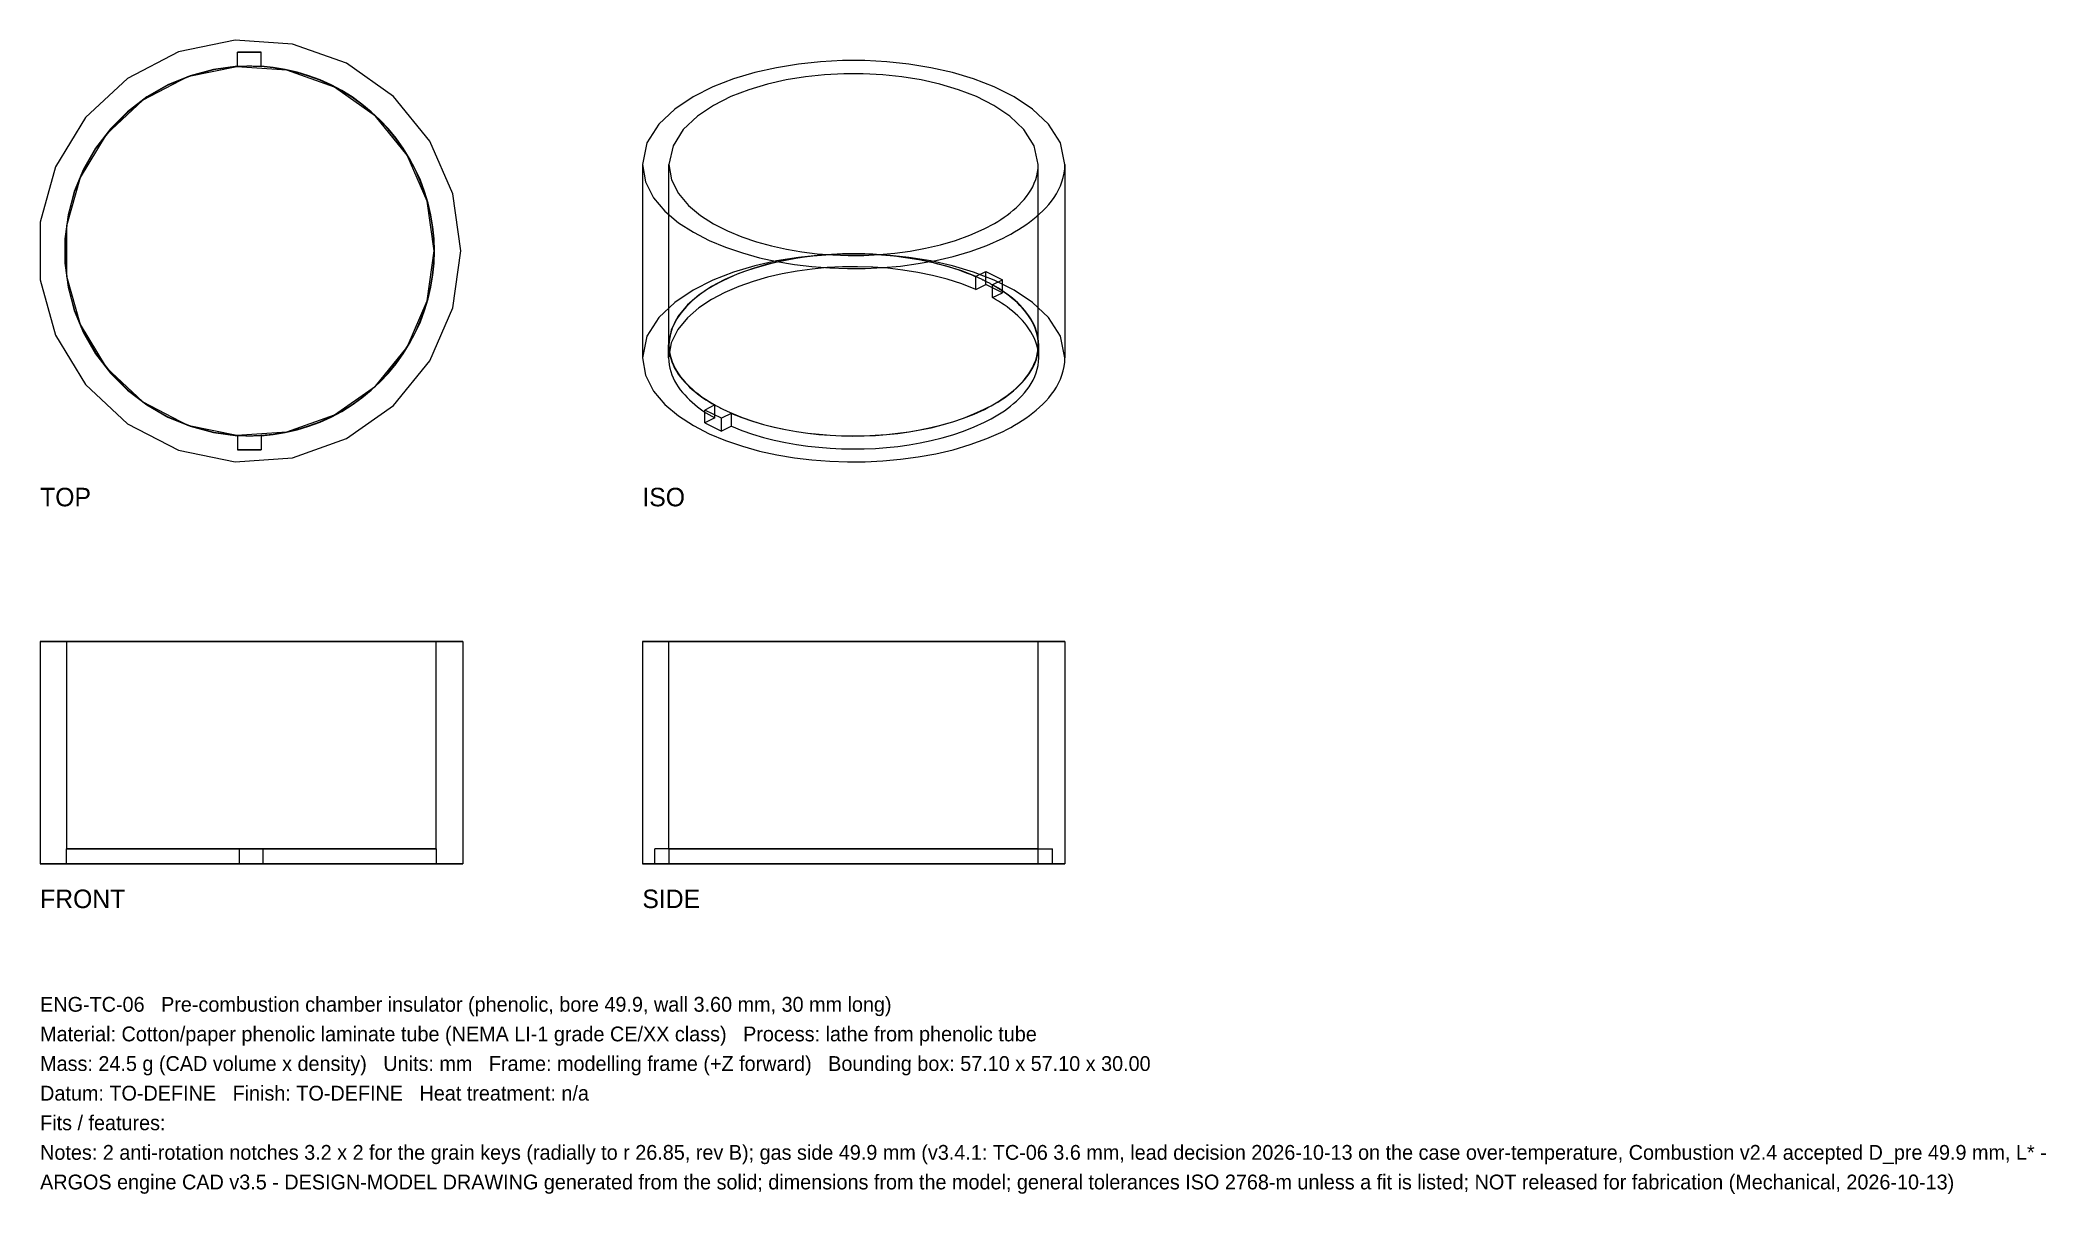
# Model space of a CAD drawing. Header units: millimetres. Extents: x 0 to 271, y -45 to 111.
import ezdxf

# ---------------------------------------------------------------- set-up
doc = ezdxf.new("R2010")
doc.units = ezdxf.units.MM
for name, color, linetype in [('FRONT_HIDDEN', 8, 'CONTINUOUS'), ('FRONT_VISIBLE', 7, 'Continuous'), ('ISO_HIDDEN', 8, 'CONTINUOUS'), ('ISO_VISIBLE', 7, 'Continuous'), ('SIDE_HIDDEN', 8, 'CONTINUOUS'), ('SIDE_VISIBLE', 7, 'Continuous'), ('TOP_HIDDEN', 8, 'CONTINUOUS'), ('TOP_VISIBLE', 7, 'Continuous')]:
    doc.layers.add(name, color=color, linetype=linetype)

msp = doc.modelspace()

# ---------------------------------------------------------------- linework, layer by layer
at = {"layer": 'FRONT_HIDDEN'}
for points in [[(57.1, 30), (54.62, 30), (52.13, 30), (49.65, 30), (47.17, 30), (44.69, 30), (42.2, 30), (39.72, 30), (37.24, 30), (34.76, 30), (32.27, 30), (29.79, 30), (27.31, 30), (24.83, 30), (22.34, 30), (19.86, 30), (17.38, 30), (14.9, 30), (12.41, 30), (9.93, 30), (7.45, 30), (4.97, 30), (2.48, 30), (0, 30)], [(53.5, 30), (51.33, 30), (49.16, 30), (46.99, 30), (44.82, 30), (42.65, 30), (40.48, 30), (38.31, 30), (36.14, 30), (33.97, 30), (31.8, 30), (29.63, 30), (27.47, 30), (25.3, 30), (23.13, 30), (20.96, 30), (18.79, 30), (16.62, 30), (14.45, 30), (12.28, 30), (10.11, 30), (7.94, 30), (5.77, 30), (3.6, 30)], [(3.6, 30), (5.77, 30), (7.94, 30), (10.11, 30), (12.28, 30), (14.45, 30), (16.62, 30), (18.79, 30), (20.96, 30), (23.13, 30), (25.3, 30), (27.47, 30), (29.63, 30), (31.8, 30), (33.97, 30), (36.14, 30), (38.31, 30), (40.48, 30), (42.65, 30), (44.82, 30), (46.99, 30), (49.16, 30), (51.33, 30), (53.5, 30)], [(3.6, 2), (3.6, 30)], [(53.5, 2), (53.5, 30)], [(57.1, 0), (54.62, 0), (52.13, 0), (49.65, 0), (47.17, 0), (44.69, 0), (42.2, 0), (39.72, 0), (37.24, 0), (34.76, 0), (32.27, 0), (29.79, 0), (27.31, 0), (24.83, 0), (22.34, 0), (19.86, 0), (17.38, 0), (14.9, 0), (12.41, 0), (9.93, 0), (7.45, 0), (4.97, 0), (2.48, 0), (0, 0)], [(26.95, 2), (25.93, 2), (24.92, 2), (23.9, 2), (22.88, 2), (21.86, 2), (20.85, 2), (19.83, 2), (18.81, 2), (17.79, 2), (16.78, 2), (15.76, 2), (14.74, 2), (13.72, 2), (12.71, 2), (11.69, 2), (10.67, 2), (9.65, 2), (8.64, 2), (7.62, 2), (6.6, 2), (5.58, 2), (4.57, 2), (3.55, 2)], [(3.55, 2), (4.57, 2), (5.58, 2), (6.6, 2), (7.62, 2), (8.64, 2), (9.65, 2), (10.67, 2), (11.69, 2), (12.71, 2), (13.72, 2), (14.74, 2), (15.76, 2), (16.78, 2), (17.79, 2), (18.81, 2), (19.83, 2), (20.85, 2), (21.86, 2), (22.88, 2), (23.9, 2), (24.92, 2), (25.93, 2), (26.95, 2)], [(3.55, 0), (3.55, 2)], [(26.95, 0), (25.93, 0), (24.92, 0), (23.9, 0), (22.88, 0), (21.86, 0), (20.85, 0), (19.83, 0), (18.81, 0), (17.79, 0), (16.78, 0), (15.76, 0), (14.74, 0), (13.72, 0), (12.71, 0), (11.69, 0), (10.67, 0), (9.65, 0), (8.64, 0), (7.62, 0), (6.6, 0), (5.58, 0), (4.57, 0), (3.55, 0)], [(3.55, 0), (4.57, 0), (5.58, 0), (6.6, 0), (7.62, 0), (8.64, 0), (9.65, 0), (10.67, 0), (11.69, 0), (12.71, 0), (13.72, 0), (14.74, 0), (15.76, 0), (16.78, 0), (17.79, 0), (18.81, 0), (19.83, 0), (20.85, 0), (21.86, 0), (22.88, 0), (23.9, 0), (24.92, 0), (25.93, 0), (26.95, 0)], [(26.95, 2), (25.93, 2), (24.92, 2), (23.9, 2), (22.89, 2), (21.87, 2), (20.86, 2), (19.84, 2), (18.83, 2), (17.81, 2), (16.8, 2), (15.78, 2), (14.77, 2), (13.75, 2), (12.74, 2), (11.72, 2), (10.71, 2), (9.69, 2), (8.68, 2), (7.66, 2), (6.65, 2), (5.63, 2), (4.62, 2), (3.6, 2)], [(3.6, 2), (4.62, 2), (5.63, 2), (6.65, 2), (7.66, 2), (8.68, 2), (9.69, 2), (10.71, 2), (11.72, 2), (12.74, 2), (13.75, 2), (14.77, 2), (15.78, 2), (16.8, 2), (17.81, 2), (18.83, 2), (19.84, 2), (20.86, 2), (21.87, 2), (22.89, 2), (23.9, 2), (24.92, 2), (25.93, 2), (26.95, 2)], [(26.95, 2.01), (27.09, 2.01), (27.23, 2.01), (27.37, 2.01), (27.51, 2.01), (27.65, 2.01), (27.78, 2.01), (27.92, 2.01), (28.06, 2.01), (28.2, 2.01), (28.34, 2.01), (28.48, 2.01), (28.62, 2.01), (28.76, 2.01), (28.9, 2.01), (29.04, 2.01), (29.18, 2.01), (29.32, 2.01), (29.45, 2.01), (29.59, 2.01), (29.73, 2.01), (29.87, 2.01), (30.01, 2.01), (30.15, 2.01)], [(26.95, 2), (26.95, 2.01)], [(26.95, 2), (26.95, 2.01)], [(30.15, 2.01), (30.01, 2.01), (29.87, 2.01), (29.73, 2.01), (29.59, 2.01), (29.45, 2.01), (29.32, 2.01), (29.18, 2.01), (29.04, 2.01), (28.9, 2.01), (28.76, 2.01), (28.62, 2.01), (28.48, 2.01), (28.34, 2.01), (28.2, 2.01), (28.06, 2.01), (27.92, 2.01), (27.78, 2.01), (27.65, 2.01), (27.51, 2.01), (27.37, 2.01), (27.23, 2.01), (27.09, 2.01), (26.95, 2.01)], [(30.15, 2.01), (26.95, 2.01)], [(26.95, 0), (26.95, 2.01)], [(26.95, 0), (26.95, 2.01)], [(26.95, 2.01), (30.15, 2.01)], [(26.95, 0), (26.95, 2)], [(26.95, 0), (26.95, 2)], [(30.15, 0), (26.95, 0)], [(26.95, 0), (30.15, 0)], [(30.15, 2), (30.15, 2.01)], [(30.15, 2), (30.15, 2.01)], [(30.15, 0), (30.15, 2.01)], [(30.15, 0), (30.15, 2.01)], [(30.15, 2), (31.17, 2), (32.18, 2), (33.2, 2), (34.21, 2), (35.23, 2), (36.24, 2), (37.26, 2), (38.27, 2), (39.29, 2), (40.3, 2), (41.32, 2), (42.33, 2), (43.35, 2), (44.36, 2), (45.38, 2), (46.39, 2), (47.41, 2), (48.42, 2), (49.44, 2), (50.45, 2), (51.47, 2), (52.48, 2), (53.5, 2)], [(53.5, 2), (52.48, 2), (51.47, 2), (50.45, 2), (49.44, 2), (48.42, 2), (47.41, 2), (46.39, 2), (45.38, 2), (44.36, 2), (43.35, 2), (42.33, 2), (41.32, 2), (40.3, 2), (39.29, 2), (38.27, 2), (37.26, 2), (36.24, 2), (35.23, 2), (34.21, 2), (33.2, 2), (32.18, 2), (31.17, 2), (30.15, 2)], [(53.55, 2), (52.53, 2), (51.52, 2), (50.5, 2), (49.48, 2), (48.46, 2), (47.45, 2), (46.43, 2), (45.41, 2), (44.39, 2), (43.38, 2), (42.36, 2), (41.34, 2), (40.32, 2), (39.31, 2), (38.29, 2), (37.27, 2), (36.25, 2), (35.24, 2), (34.22, 2), (33.2, 2), (32.18, 2), (31.17, 2), (30.15, 2)], [(30.15, 2), (31.17, 2), (32.18, 2), (33.2, 2), (34.22, 2), (35.24, 2), (36.25, 2), (37.27, 2), (38.29, 2), (39.31, 2), (40.32, 2), (41.34, 2), (42.36, 2), (43.38, 2), (44.39, 2), (45.41, 2), (46.43, 2), (47.45, 2), (48.46, 2), (49.48, 2), (50.5, 2), (51.52, 2), (52.53, 2), (53.55, 2)], [(30.15, 0), (30.15, 2)], [(30.15, 0), (30.15, 2)], [(53.55, 0), (52.53, 0), (51.52, 0), (50.5, 0), (49.48, 0), (48.46, 0), (47.45, 0), (46.43, 0), (45.41, 0), (44.39, 0), (43.38, 0), (42.36, 0), (41.34, 0), (40.32, 0), (39.31, 0), (38.29, 0), (37.27, 0), (36.25, 0), (35.24, 0), (34.22, 0), (33.2, 0), (32.18, 0), (31.17, 0), (30.15, 0)], [(30.15, 0), (31.17, 0), (32.18, 0), (33.2, 0), (34.22, 0), (35.24, 0), (36.25, 0), (37.27, 0), (38.29, 0), (39.31, 0), (40.32, 0), (41.34, 0), (42.36, 0), (43.38, 0), (44.39, 0), (45.41, 0), (46.43, 0), (47.45, 0), (48.46, 0), (49.48, 0), (50.5, 0), (51.52, 0), (52.53, 0), (53.55, 0)], [(53.55, 0), (53.55, 2)]]:
    msp.add_lwpolyline(points, dxfattribs=at)
at = {"layer": 'FRONT_VISIBLE'}
for points in [[(0, 30), (2.48, 30), (4.97, 30), (7.45, 30), (9.93, 30), (12.41, 30), (14.9, 30), (17.38, 30), (19.86, 30), (22.34, 30), (24.83, 30), (27.31, 30), (29.79, 30), (32.27, 30), (34.76, 30), (37.24, 30), (39.72, 30), (42.2, 30), (44.69, 30), (47.17, 30), (49.65, 30), (52.13, 30), (54.62, 30), (57.1, 30)], [(0, 30), (0, 0)], [(57.1, 30), (57.1, 0)], [(0, 0), (2.48, 0), (4.97, 0), (7.45, 0), (9.93, 0), (12.41, 0), (14.9, 0), (17.38, 0), (19.86, 0), (22.34, 0), (24.83, 0), (27.31, 0), (29.79, 0), (32.27, 0), (34.76, 0), (37.24, 0), (39.72, 0), (42.2, 0), (44.69, 0), (47.17, 0), (49.65, 0), (52.13, 0), (54.62, 0), (57.1, 0)]]:
    msp.add_lwpolyline(points, dxfattribs=at)
at = {"layer": 'ISO_HIDDEN'}
for points in [[(84.97, 70.07), (84.97, 94.44)], [(134.88, 70.07), (134.88, 94.44)], [(138.47, 68.33), (137.86, 71.24), (136.26, 73.76), (134.09, 75.81), (131.6, 77.47), (128.93, 78.82), (126.14, 79.9), (123.27, 80.75), (120.35, 81.41), (117.39, 81.89), (114.41, 82.21), (111.42, 82.36), (108.43, 82.36), (105.44, 82.21), (102.46, 81.89), (99.5, 81.41), (96.58, 80.75), (93.71, 79.9), (90.92, 78.82), (88.25, 77.47), (85.76, 75.81), (83.59, 73.76), (81.99, 71.24), (81.38, 68.33)], [(126.44, 79.31), (124.53, 80.06), (122.58, 80.68), (120.6, 81.2), (118.6, 81.61), (116.58, 81.93), (114.55, 82.16), (112.51, 82.31), (110.46, 82.37), (108.41, 82.35), (106.37, 82.25), (104.33, 82.06), (102.31, 81.79), (100.29, 81.43), (98.3, 80.96), (96.33, 80.4), (94.4, 79.72), (92.53, 78.91), (90.72, 77.95), (89.02, 76.81), (87.47, 75.48), (86.17, 73.9), (85.26, 72.08), (84.93, 70.07)], [(106.76, 82.25), (105.59, 82.16), (104.43, 82.05), (103.27, 81.91), (102.11, 81.73), (100.96, 81.53), (99.81, 81.3), (98.67, 81.03), (97.54, 80.73), (96.42, 80.39), (95.31, 80.02), (94.21, 79.61), (93.13, 79.15), (92.07, 78.65), (91.04, 78.1), (90.04, 77.49), (89.08, 76.82), (88.17, 76.08), (87.33, 75.27), (86.57, 74.38), (85.92, 73.41), (85.41, 72.35), (85.09, 71.23), (84.97, 70.07)], [(126.4, 79.29), (125.85, 79.52), (125.3, 79.74), (124.74, 79.95), (124.18, 80.15), (123.61, 80.34), (123.04, 80.52), (122.47, 80.69), (121.9, 80.84), (121.32, 81), (120.74, 81.14), (120.16, 81.27), (119.58, 81.39), (119, 81.51), (118.41, 81.62), (117.82, 81.72), (117.23, 81.81), (116.64, 81.9), (116.05, 81.98), (115.46, 82.05), (114.87, 82.11), (114.28, 82.16), (113.68, 82.21), (113.09, 82.25)], [(126.44, 77.57), (124.53, 78.32), (122.58, 78.94), (120.6, 79.46), (118.6, 79.87), (116.58, 80.19), (114.55, 80.42), (112.51, 80.57), (110.46, 80.63), (108.41, 80.61), (106.37, 80.51), (104.33, 80.32), (102.31, 80.05), (100.29, 79.68), (98.3, 79.22), (96.33, 78.66), (94.4, 77.98), (92.53, 77.17), (90.72, 76.21), (89.02, 75.07), (87.47, 73.74), (86.17, 72.16), (85.26, 70.34), (84.93, 68.33)], [(126.4, 79.3), (127.78, 79.98)], [(126.4, 79.29), (126.44, 79.31)], [(126.4, 79.29), (126.4, 79.3)], [(128.66, 78.19), (128.57, 78.24), (128.47, 78.29), (128.37, 78.35), (128.28, 78.4), (128.18, 78.45), (128.08, 78.5), (127.99, 78.55), (127.89, 78.6), (127.79, 78.65), (127.69, 78.7), (127.59, 78.75), (127.5, 78.8), (127.4, 78.84), (127.3, 78.89), (127.2, 78.94), (127.1, 78.99), (127, 79.03), (126.9, 79.08), (126.8, 79.12), (126.7, 79.17), (126.6, 79.21), (126.5, 79.26), (126.4, 79.3)], [(126.44, 77.57), (126.44, 79.31)], [(127.78, 78.23), (127.78, 79.98)], [(127.78, 79.98), (130.04, 78.87)], [(128.66, 78.19), (130.04, 78.87)], [(130.04, 77.12), (130.04, 78.87)], [(126.44, 77.57), (127.78, 78.23)], [(130.04, 77.12), (127.78, 78.23)], [(128.66, 78.18), (128.7, 78.2)], [(128.66, 78.18), (128.66, 78.19)], [(134.88, 70.07), (134.86, 70.53), (134.8, 70.99), (134.72, 71.45), (134.6, 71.9), (134.44, 72.34), (134.26, 72.77), (134.06, 73.19), (133.83, 73.59), (133.57, 73.98), (133.3, 74.36), (133.01, 74.72), (132.71, 75.08), (132.39, 75.41), (132.06, 75.74), (131.71, 76.05), (131.36, 76.36), (130.99, 76.65), (130.62, 76.93), (130.24, 77.2), (129.86, 77.46), (129.46, 77.71), (129.07, 77.95), (128.66, 78.18)], [(134.93, 70.07), (134.91, 70.53), (134.85, 71), (134.77, 71.45), (134.64, 71.9), (134.49, 72.35), (134.31, 72.78), (134.11, 73.19), (133.87, 73.6), (133.62, 73.99), (133.35, 74.37), (133.06, 74.73), (132.75, 75.09), (132.43, 75.43), (132.1, 75.75), (131.75, 76.07), (131.4, 76.37), (131.04, 76.66), (130.66, 76.94), (130.28, 77.21), (129.9, 77.47), (129.5, 77.72), (129.1, 77.96), (128.7, 78.2)], [(128.7, 76.46), (128.7, 78.2)], [(128.7, 76.46), (130.04, 77.12)], [(134.93, 68.33), (134.91, 68.79), (134.85, 69.26), (134.77, 69.71), (134.64, 70.16), (134.49, 70.6), (134.31, 71.03), (134.11, 71.45), (133.87, 71.86), (133.62, 72.25), (133.35, 72.63), (133.06, 72.99), (132.75, 73.35), (132.43, 73.68), (132.1, 74.01), (131.75, 74.33), (131.4, 74.63), (131.04, 74.92), (130.66, 75.2), (130.28, 75.47), (129.9, 75.73), (129.5, 75.98), (129.1, 76.22), (128.7, 76.46)], [(84.93, 70.07), (84.94, 69.6), (85, 69.14), (85.08, 68.68), (85.21, 68.23), (85.36, 67.79), (85.54, 67.36), (85.74, 66.94), (85.98, 66.54), (86.23, 66.14), (86.5, 65.76), (86.79, 65.4), (87.1, 65.05), (87.42, 64.71), (87.75, 64.38), (88.1, 64.07), (88.45, 63.76), (88.81, 63.47), (89.19, 63.19), (89.57, 62.92), (89.95, 62.66), (90.35, 62.41), (90.75, 62.17), (91.15, 61.94)], [(84.93, 68.33), (84.93, 70.07)], [(84.93, 68.33), (84.94, 67.86), (85, 67.4), (85.08, 66.94), (85.21, 66.49), (85.36, 66.05), (85.54, 65.62), (85.74, 65.2), (85.98, 64.79), (86.23, 64.4), (86.5, 64.02), (86.79, 63.66), (87.1, 63.31), (87.42, 62.97), (87.75, 62.64), (88.1, 62.33), (88.45, 62.02), (88.81, 61.73), (89.19, 61.45), (89.57, 61.18), (89.95, 60.92), (90.35, 60.67), (90.75, 60.43), (91.15, 60.2)], [(84.97, 70.07), (84.99, 69.6), (85.05, 69.14), (85.13, 68.68), (85.25, 68.23), (85.41, 67.79), (85.59, 67.36), (85.79, 66.95), (86.02, 66.54), (86.28, 66.15), (86.55, 65.77), (86.84, 65.41), (87.14, 65.06), (87.46, 64.72), (87.79, 64.39), (88.14, 64.08), (88.49, 63.78), (88.86, 63.49), (89.23, 63.21), (89.61, 62.94), (89.99, 62.68), (90.39, 62.43), (90.78, 62.19), (91.19, 61.96)], [(127.57, 61.38), (128.03, 61.61), (128.49, 61.86), (128.94, 62.11), (129.39, 62.38), (129.83, 62.66), (130.26, 62.95), (130.68, 63.25), (131.09, 63.56), (131.49, 63.89), (131.88, 64.24), (132.26, 64.59), (132.62, 64.97), (132.97, 65.35), (133.29, 65.76), (133.59, 66.18), (133.87, 66.62), (134.12, 67.07), (134.34, 67.54), (134.53, 68.03), (134.68, 68.53), (134.79, 69.03), (134.85, 69.55), (134.88, 70.07)], [(127.6, 61.36), (128.07, 61.6), (128.53, 61.84), (128.98, 62.1), (129.43, 62.36), (129.87, 62.64), (130.3, 62.93), (130.72, 63.24), (131.13, 63.55), (131.54, 63.88), (131.93, 64.22), (132.31, 64.58), (132.67, 64.96), (133.01, 65.34), (133.34, 65.75), (133.64, 66.17), (133.92, 66.61), (134.17, 67.07), (134.39, 67.54), (134.58, 68.02), (134.73, 68.52), (134.84, 69.03), (134.9, 69.55), (134.93, 70.07)], [(127.6, 59.62), (128.07, 59.86), (128.53, 60.1), (128.98, 60.36), (129.43, 60.62), (129.87, 60.9), (130.3, 61.19), (130.72, 61.49), (131.13, 61.81), (131.54, 62.14), (131.93, 62.48), (132.31, 62.84), (132.67, 63.21), (133.01, 63.6), (133.34, 64.01), (133.64, 64.43), (133.92, 64.87), (134.17, 65.33), (134.39, 65.8), (134.58, 66.28), (134.73, 66.78), (134.84, 67.29), (134.9, 67.81), (134.93, 68.33)], [(134.93, 68.33), (134.93, 70.07)], [(91.19, 61.96), (89.81, 61.28)], [(92.07, 60.17), (89.81, 61.28)], [(89.81, 59.54), (89.81, 61.28)], [(91.15, 60.2), (89.81, 59.54)], [(91.19, 61.96), (91.15, 61.94)], [(91.15, 60.2), (91.15, 61.94)], [(91.19, 61.96), (91.28, 61.91), (91.38, 61.86), (91.48, 61.81), (91.57, 61.75), (91.67, 61.7), (91.77, 61.65), (91.86, 61.6), (91.96, 61.55), (92.06, 61.5), (92.16, 61.45), (92.26, 61.4), (92.35, 61.35), (92.45, 61.31), (92.55, 61.26), (92.65, 61.21), (92.75, 61.16), (92.85, 61.12), (92.95, 61.07), (93.05, 61.03), (93.15, 60.98), (93.25, 60.94), (93.35, 60.89), (93.45, 60.85)], [(91.19, 61.96), (91.19, 61.96)], [(93.45, 60.85), (92.07, 60.17)], [(92.07, 58.42), (92.07, 60.17)], [(93.41, 60.82), (94.83, 60.25), (96.27, 59.76), (97.73, 59.32), (99.21, 58.94), (100.71, 58.63), (102.21, 58.36), (103.72, 58.14), (105.23, 57.98), (106.76, 57.86), (108.28, 57.78), (109.81, 57.76), (111.33, 57.78), (112.86, 57.84), (114.38, 57.95), (115.89, 58.11), (117.41, 58.32), (118.91, 58.58), (120.4, 58.89), (121.88, 59.26), (123.35, 59.68), (124.79, 60.17), (126.21, 60.73), (127.6, 61.36)], [(93.45, 60.84), (93.41, 60.82)], [(93.41, 59.08), (93.41, 60.82)], [(93.45, 60.84), (94.86, 60.27), (96.3, 59.78), (97.76, 59.34), (99.24, 58.97), (100.73, 58.65), (102.22, 58.38), (103.73, 58.17), (105.25, 58), (106.76, 57.88), (108.28, 57.81), (109.81, 57.78), (111.33, 57.8), (112.85, 57.87), (114.37, 57.98), (115.88, 58.14), (117.39, 58.35), (118.89, 58.6), (120.38, 58.91), (121.86, 59.28), (123.32, 59.7), (124.77, 60.19), (126.18, 60.75), (127.57, 61.38)], [(93.45, 60.84), (93.45, 60.85)], [(89.81, 59.54), (92.07, 58.42)], [(93.41, 59.08), (92.07, 58.42)], [(93.41, 59.08), (94.83, 58.51), (96.27, 58.01), (97.73, 57.58), (99.21, 57.2), (100.71, 56.88), (102.21, 56.62), (103.72, 56.4), (105.23, 56.24), (106.76, 56.12), (108.28, 56.04), (109.81, 56.02), (111.33, 56.04), (112.86, 56.1), (114.38, 56.21), (115.89, 56.37), (117.41, 56.58), (118.91, 56.84), (120.4, 57.15), (121.88, 57.52), (123.35, 57.94), (124.79, 58.43), (126.21, 58.99), (127.6, 59.62)]]:
    msp.add_lwpolyline(points, dxfattribs=at)
at = {"layer": 'ISO_VISIBLE'}
for points in [[(138.47, 94.44), (137.86, 97.35), (136.26, 99.87), (134.09, 101.92), (131.6, 103.59), (128.93, 104.93), (126.14, 106.01), (123.27, 106.87), (120.35, 107.52), (117.39, 108.01), (114.41, 108.32), (111.42, 108.48), (108.43, 108.48), (105.44, 108.32), (102.46, 108.01), (99.5, 107.52), (96.58, 106.87), (93.71, 106.01), (90.92, 104.93), (88.25, 103.59), (85.76, 101.92), (83.59, 99.87), (81.99, 97.35), (81.38, 94.44)], [(134.88, 94.44), (134.33, 96.98), (132.94, 99.18), (131.04, 100.98), (128.87, 102.43), (126.53, 103.61), (124.09, 104.55), (121.58, 105.3), (119.03, 105.87), (116.45, 106.29), (113.85, 106.57), (111.23, 106.71), (108.62, 106.71), (106, 106.57), (103.4, 106.29), (100.82, 105.87), (98.27, 105.3), (95.76, 104.55), (93.32, 103.61), (90.98, 102.43), (88.81, 100.98), (86.91, 99.18), (85.52, 96.98), (84.97, 94.44)], [(81.38, 94.44), (81.78, 92.08), (82.87, 89.95), (84.42, 88.12), (86.25, 86.58), (88.27, 85.28), (90.4, 84.18), (92.62, 83.26), (94.89, 82.49), (97.21, 81.85), (99.55, 81.34), (101.92, 80.94), (104.3, 80.66), (106.69, 80.47), (109.09, 80.39), (111.49, 80.4), (113.89, 80.52), (116.28, 80.73), (118.66, 81.05), (121.02, 81.49), (123.36, 82.03), (125.66, 82.71), (127.92, 83.52), (130.11, 84.5)], [(81.38, 94.44), (81.38, 68.33)], [(84.97, 94.44), (85.33, 92.38), (86.28, 90.52), (87.63, 88.92), (89.24, 87.57), (91, 86.43), (92.86, 85.47), (94.8, 84.67), (96.79, 83.99), (98.81, 83.44), (100.86, 82.99), (102.93, 82.65), (105.01, 82.39), (107.1, 82.23), (109.2, 82.16), (111.3, 82.17), (113.39, 82.27), (115.48, 82.46), (117.56, 82.74), (119.62, 83.12), (121.66, 83.6), (123.68, 84.19), (125.65, 84.9), (127.57, 85.75)], [(127.57, 85.75), (128.03, 85.99), (128.49, 86.23), (128.94, 86.48), (129.39, 86.75), (129.83, 87.03), (130.26, 87.32), (130.68, 87.62), (131.09, 87.93), (131.49, 88.26), (131.88, 88.61), (132.26, 88.96), (132.62, 89.34), (132.97, 89.73), (133.29, 90.13), (133.59, 90.55), (133.87, 90.99), (134.12, 91.44), (134.34, 91.91), (134.53, 92.4), (134.68, 92.9), (134.79, 93.4), (134.85, 93.92), (134.88, 94.44)], [(130.11, 84.5), (130.64, 84.77), (131.17, 85.05), (131.68, 85.34), (132.2, 85.64), (132.7, 85.96), (133.19, 86.29), (133.67, 86.64), (134.15, 87), (134.61, 87.37), (135.05, 87.76), (135.48, 88.17), (135.9, 88.6), (136.29, 89.05), (136.66, 89.51), (137.01, 89.99), (137.33, 90.49), (137.61, 91.01), (137.87, 91.55), (138.08, 92.11), (138.25, 92.67), (138.37, 93.26), (138.45, 93.84), (138.47, 94.44)], [(138.47, 94.44), (138.47, 68.33)], [(113.09, 82.25), (112.81, 82.27), (112.54, 82.28), (112.26, 82.3), (111.99, 82.31), (111.71, 82.32), (111.44, 82.33), (111.16, 82.34), (110.89, 82.34), (110.61, 82.35), (110.34, 82.35), (110.06, 82.35), (109.79, 82.35), (109.51, 82.35), (109.24, 82.35), (108.96, 82.34), (108.69, 82.34), (108.41, 82.33), (108.14, 82.32), (107.86, 82.31), (107.59, 82.3), (107.31, 82.28), (107.04, 82.27), (106.76, 82.25)], [(81.38, 68.33), (81.78, 65.97), (82.87, 63.84), (84.42, 62.01), (86.25, 60.47), (88.27, 59.17), (90.4, 58.07), (92.62, 57.15), (94.89, 56.38), (97.21, 55.74), (99.55, 55.23), (101.92, 54.83), (104.3, 54.54), (106.69, 54.36), (109.09, 54.27), (111.49, 54.29), (113.89, 54.41), (116.28, 54.62), (118.66, 54.94), (121.02, 55.37), (123.36, 55.92), (125.66, 56.6), (127.92, 57.41), (130.11, 58.39)], [(130.11, 58.39), (130.64, 58.65), (131.17, 58.93), (131.68, 59.23), (132.2, 59.53), (132.7, 59.85), (133.19, 60.18), (133.67, 60.52), (134.15, 60.88), (134.61, 61.26), (135.05, 61.65), (135.48, 62.06), (135.9, 62.49), (136.29, 62.93), (136.66, 63.4), (137.01, 63.88), (137.33, 64.38), (137.61, 64.9), (137.87, 65.44), (138.08, 65.99), (138.25, 66.56), (138.37, 67.14), (138.45, 67.73), (138.47, 68.33)]]:
    msp.add_lwpolyline(points, dxfattribs=at)
at = {"layer": 'SIDE_HIDDEN'}
for points in [[(138.47, 30), (135.99, 30), (133.51, 30), (131.03, 30), (128.54, 30), (126.06, 30), (123.58, 30), (121.1, 30), (118.61, 30), (116.13, 30), (113.65, 30), (111.17, 30), (108.68, 30), (106.2, 30), (103.72, 30), (101.24, 30), (98.75, 30), (96.27, 30), (93.79, 30), (91.31, 30), (88.82, 30), (86.34, 30), (83.86, 30), (81.38, 30)], [(134.88, 30), (132.71, 30), (130.54, 30), (128.37, 30), (126.2, 30), (124.03, 30), (121.86, 30), (119.69, 30), (117.52, 30), (115.35, 30), (113.18, 30), (111.01, 30), (108.84, 30), (106.67, 30), (104.5, 30), (102.33, 30), (100.16, 30), (97.99, 30), (95.82, 30), (93.65, 30), (91.48, 30), (89.31, 30), (87.14, 30), (84.97, 30)], [(84.97, 30), (86.06, 30), (87.14, 30), (88.23, 30), (89.31, 30), (90.4, 30), (91.48, 30), (92.57, 30), (93.65, 30), (94.74, 30), (95.82, 30), (96.91, 30), (97.99, 30), (99.08, 30), (100.16, 30), (101.25, 30), (102.33, 30), (103.42, 30), (104.5, 30), (105.59, 30), (106.67, 30), (107.76, 30), (108.84, 30), (109.92, 30)], [(84.97, 2.01), (84.97, 30)], [(109.92, 30), (111.01, 30), (112.09, 30), (113.18, 30), (114.26, 30), (115.35, 30), (116.43, 30), (117.52, 30), (118.6, 30), (119.69, 30), (120.77, 30), (121.86, 30), (122.94, 30), (124.03, 30), (125.11, 30), (126.2, 30), (127.28, 30), (128.37, 30), (129.45, 30), (130.54, 30), (131.62, 30), (132.71, 30), (133.79, 30), (134.88, 30)], [(134.88, 2.01), (134.88, 30)], [(138.47, 0), (135.99, 0), (133.51, 0), (131.03, 0), (128.54, 0), (126.06, 0), (123.58, 0), (121.1, 0), (118.61, 0), (116.13, 0), (113.65, 0), (111.17, 0), (108.68, 0), (106.2, 0), (103.72, 0), (101.24, 0), (98.75, 0), (96.27, 0), (93.79, 0), (91.31, 0), (88.82, 0), (86.34, 0), (83.86, 0), (81.38, 0)], [(85.03, 2.01), (83.07, 2.01)], [(83.07, 0), (83.07, 2.01)], [(85.03, 2.01), (83.07, 2.01)], [(83.07, 0), (83.07, 2.01)], [(84.98, 0), (83.07, 0)], [(84.98, 0), (83.07, 0)], [(85.03, 2.01), (85.02, 2.01), (85.02, 2.01), (85.02, 2.01), (85.02, 2.01), (85.02, 2.01), (85.01, 2.01), (85.01, 2.01), (85.01, 2.01), (85.01, 2.01), (85, 2.01), (85, 2.01), (85, 2.01), (85, 2.01), (85, 2.01), (84.99, 2.01), (84.99, 2.01), (84.99, 2.01), (84.99, 2.01), (84.98, 2.01), (84.98, 2.01), (84.98, 2.01), (84.98, 2.01), (84.97, 2.01)], [(84.97, 2.01), (84.98, 2.01), (84.98, 2.01), (84.98, 2.01), (84.98, 2.01), (84.99, 2.01), (84.99, 2.01), (84.99, 2.01), (84.99, 2.01), (85, 2.01), (85, 2.01), (85, 2.01), (85, 2.01), (85, 2.01), (85.01, 2.01), (85.01, 2.01), (85.01, 2.01), (85.01, 2.01), (85.02, 2.01), (85.02, 2.01), (85.02, 2.01), (85.02, 2.01), (85.02, 2.01), (85.03, 2.01)], [(85.03, 2), (84.98, 2)], [(84.98, 2), (86.06, 2), (87.15, 2), (88.23, 2), (89.32, 2), (90.4, 2), (91.48, 2), (92.57, 2), (93.65, 2), (94.74, 2), (95.82, 2), (96.91, 2), (97.99, 2), (99.08, 2), (100.16, 2), (101.25, 2), (102.33, 2), (103.42, 2), (104.5, 2), (105.59, 2), (106.67, 2), (107.76, 2), (108.84, 2), (109.92, 2)], [(84.98, 0), (84.98, 2)], [(84.98, 0), (84.98, 2)], [(85.03, 2), (84.98, 2)], [(134.87, 2), (132.7, 2), (130.53, 2), (128.37, 2), (126.2, 2), (124.03, 2), (121.86, 2), (119.69, 2), (117.52, 2), (115.35, 2), (113.18, 2), (111.01, 2), (108.84, 2), (106.67, 2), (104.5, 2), (102.33, 2), (100.16, 2), (97.99, 2), (95.82, 2), (93.65, 2), (91.48, 2), (89.32, 2), (87.15, 2), (84.98, 2)], [(134.87, 0), (132.7, 0), (130.53, 0), (128.37, 0), (126.2, 0), (124.03, 0), (121.86, 0), (119.69, 0), (117.52, 0), (115.35, 0), (113.18, 0), (111.01, 0), (108.84, 0), (106.67, 0), (104.5, 0), (102.33, 0), (100.16, 0), (97.99, 0), (95.82, 0), (93.65, 0), (91.48, 0), (89.32, 0), (87.15, 0), (84.98, 0)], [(84.98, 0), (86.06, 0), (87.15, 0), (88.23, 0), (89.32, 0), (90.4, 0), (91.48, 0), (92.57, 0), (93.65, 0), (94.74, 0), (95.82, 0), (96.91, 0), (97.99, 0), (99.08, 0), (100.16, 0), (101.25, 0), (102.33, 0), (103.42, 0), (104.5, 0), (105.59, 0), (106.67, 0), (107.76, 0), (108.84, 0), (109.92, 0)], [(85.03, 2), (85.03, 2.01)], [(85.03, 2), (85.03, 2.01)], [(85.03, 2), (86.11, 2), (87.19, 2), (88.27, 2), (89.36, 2), (90.44, 2), (91.52, 2), (92.6, 2), (93.69, 2), (94.77, 2), (95.85, 2), (96.93, 2), (98.02, 2), (99.1, 2), (100.18, 2), (101.26, 2), (102.35, 2), (103.43, 2), (104.51, 2), (105.59, 2), (106.68, 2), (107.76, 2), (108.84, 2), (109.92, 2)], [(134.82, 2), (132.66, 2), (130.49, 2), (128.33, 2), (126.16, 2), (124, 2), (121.83, 2), (119.67, 2), (117.5, 2), (115.34, 2), (113.17, 2), (111.01, 2), (108.84, 2), (106.68, 2), (104.51, 2), (102.35, 2), (100.18, 2), (98.02, 2), (95.85, 2), (93.69, 2), (91.52, 2), (89.36, 2), (87.19, 2), (85.03, 2)], [(109.92, 2), (111.01, 2), (112.09, 2), (113.17, 2), (114.26, 2), (115.34, 2), (116.42, 2), (117.5, 2), (118.59, 2), (119.67, 2), (120.75, 2), (121.83, 2), (122.92, 2), (124, 2), (125.08, 2), (126.16, 2), (127.25, 2), (128.33, 2), (129.41, 2), (130.49, 2), (131.58, 2), (132.66, 2), (133.74, 2), (134.82, 2)], [(109.92, 2), (111.01, 2), (112.09, 2), (113.18, 2), (114.26, 2), (115.35, 2), (116.43, 2), (117.52, 2), (118.6, 2), (119.69, 2), (120.77, 2), (121.86, 2), (122.94, 2), (124.03, 2), (125.11, 2), (126.2, 2), (127.28, 2), (128.37, 2), (129.45, 2), (130.53, 2), (131.62, 2), (132.7, 2), (133.79, 2), (134.87, 2)], [(109.92, 0), (111.01, 0), (112.09, 0), (113.18, 0), (114.26, 0), (115.35, 0), (116.43, 0), (117.52, 0), (118.6, 0), (119.69, 0), (120.77, 0), (121.86, 0), (122.94, 0), (124.03, 0), (125.11, 0), (126.2, 0), (127.28, 0), (128.37, 0), (129.45, 0), (130.53, 0), (131.62, 0), (132.7, 0), (133.79, 0), (134.87, 0)], [(134.82, 2), (134.82, 2.01)], [(134.82, 2.01), (134.83, 2.01), (134.83, 2.01), (134.83, 2.01), (134.83, 2.01), (134.83, 2.01), (134.84, 2.01), (134.84, 2.01), (134.84, 2.01), (134.84, 2.01), (134.85, 2.01), (134.85, 2.01), (134.85, 2.01), (134.85, 2.01), (134.85, 2.01), (134.86, 2.01), (134.86, 2.01), (134.86, 2.01), (134.86, 2.01), (134.87, 2.01), (134.87, 2.01), (134.87, 2.01), (134.87, 2.01), (134.88, 2.01)], [(134.88, 2.01), (134.87, 2.01), (134.87, 2.01), (134.87, 2.01), (134.87, 2.01), (134.86, 2.01), (134.86, 2.01), (134.86, 2.01), (134.86, 2.01), (134.85, 2.01), (134.85, 2.01), (134.85, 2.01), (134.85, 2.01), (134.85, 2.01), (134.84, 2.01), (134.84, 2.01), (134.84, 2.01), (134.84, 2.01), (134.83, 2.01), (134.83, 2.01), (134.83, 2.01), (134.83, 2.01), (134.83, 2.01), (134.82, 2.01)], [(134.82, 2), (134.82, 2.01)], [(134.82, 2.01), (136.78, 2.01)], [(134.82, 2.01), (136.78, 2.01)], [(134.82, 2), (134.87, 2)], [(134.82, 2), (134.87, 2)], [(134.87, 0), (134.87, 2)], [(134.87, 0), (134.87, 2)], [(134.87, 0), (136.78, 0)], [(134.87, 0), (136.78, 0)], [(136.78, 0), (136.78, 2.01)], [(136.78, 0), (136.78, 2.01)]]:
    msp.add_lwpolyline(points, dxfattribs=at)
at = {"layer": 'SIDE_VISIBLE'}
for points in [[(81.38, 30), (82.62, 30), (83.86, 30), (85.1, 30), (86.34, 30), (87.58, 30), (88.82, 30), (90.06, 30), (91.31, 30), (92.55, 30), (93.79, 30), (95.03, 30), (96.27, 30), (97.51, 30), (98.75, 30), (99.99, 30), (101.24, 30), (102.48, 30), (103.72, 30), (104.96, 30), (106.2, 30), (107.44, 30), (108.68, 30), (109.92, 30)], [(81.38, 30), (81.38, 0)], [(109.92, 30), (111.17, 30), (112.41, 30), (113.65, 30), (114.89, 30), (116.13, 30), (117.37, 30), (118.61, 30), (119.86, 30), (121.1, 30), (122.34, 30), (123.58, 30), (124.82, 30), (126.06, 30), (127.3, 30), (128.54, 30), (129.79, 30), (131.03, 30), (132.27, 30), (133.51, 30), (134.75, 30), (135.99, 30), (137.23, 30), (138.47, 30)], [(138.47, 30), (138.47, 0)], [(81.38, 0), (82.62, 0), (83.86, 0), (85.1, 0), (86.34, 0), (87.58, 0), (88.82, 0), (90.06, 0), (91.31, 0), (92.55, 0), (93.79, 0), (95.03, 0), (96.27, 0), (97.51, 0), (98.75, 0), (99.99, 0), (101.24, 0), (102.48, 0), (103.72, 0), (104.96, 0), (106.2, 0), (107.44, 0), (108.68, 0), (109.92, 0)], [(109.92, 0), (111.17, 0), (112.41, 0), (113.65, 0), (114.89, 0), (116.13, 0), (117.37, 0), (118.61, 0), (119.86, 0), (121.1, 0), (122.34, 0), (123.58, 0), (124.82, 0), (126.06, 0), (127.3, 0), (128.54, 0), (129.79, 0), (131.03, 0), (132.27, 0), (133.51, 0), (134.75, 0), (135.99, 0), (137.23, 0), (138.47, 0)]]:
    msp.add_lwpolyline(points, dxfattribs=at)
at = {"layer": 'TOP_HIDDEN'}
for points in [[(56.83, 82.76), (55.78, 90.46), (52.68, 97.59), (47.77, 103.62), (41.42, 108.11), (34.09, 110.71), (26.34, 111.24), (18.72, 109.66), (11.82, 106.08), (6.14, 100.78), (2.1, 94.13), (0, 86.65), (0, 78.87), (2.1, 71.38), (6.14, 64.74), (11.82, 59.43), (18.72, 55.86), (26.34, 54.27), (34.09, 54.81), (41.42, 57.41), (47.77, 61.89), (52.68, 67.92), (55.78, 75.06), (56.83, 82.76)], [(26.68, 107.66), (26.68, 109.61)], [(26.68, 107.71), (26.68, 109.61)], [(26.68, 109.61), (29.88, 109.61)], [(29.88, 109.61), (26.68, 109.61)], [(29.88, 107.66), (29.88, 109.61)], [(29.88, 107.71), (29.88, 109.61)], [(26.68, 107.71), (23.44, 107.28), (20.28, 106.44), (17.25, 105.19), (14.41, 103.56), (11.82, 101.57), (9.5, 99.25), (7.5, 96.66), (5.87, 93.83), (4.61, 90.8), (3.77, 87.64), (3.34, 84.4), (3.34, 81.12), (3.77, 77.88), (4.61, 74.72), (5.87, 71.69), (7.5, 68.86), (9.5, 66.26), (11.82, 63.95), (14.41, 61.96), (17.25, 60.33), (20.28, 59.08), (23.44, 58.23), (26.68, 57.81)], [(26.68, 107.71), (23.44, 107.28), (20.28, 106.44), (17.25, 105.19), (14.41, 103.56), (11.82, 101.57), (9.5, 99.25), (7.5, 96.66), (5.87, 93.83), (4.61, 90.8), (3.77, 87.64), (3.34, 84.4), (3.34, 81.12), (3.77, 77.88), (4.61, 74.72), (5.87, 71.69), (7.5, 68.86), (9.5, 66.26), (11.82, 63.95), (14.41, 61.96), (17.25, 60.33), (20.28, 59.08), (23.44, 58.23), (26.68, 57.81)], [(26.68, 107.66), (23.45, 107.23), (20.29, 106.39), (17.27, 105.15), (14.44, 103.52), (11.85, 101.53), (9.54, 99.22), (7.55, 96.63), (5.91, 93.8), (4.66, 90.78), (3.81, 87.63), (3.39, 84.39), (3.39, 81.13), (3.81, 77.89), (4.66, 74.73), (5.91, 71.71), (7.55, 68.89), (9.54, 66.3), (11.85, 63.99), (14.44, 62), (17.27, 60.37), (20.29, 59.12), (23.45, 58.28), (26.68, 57.86)], [(29.88, 107.66), (29.75, 107.67), (29.61, 107.67), (29.47, 107.68), (29.33, 107.69), (29.19, 107.69), (29.05, 107.7), (28.91, 107.7), (28.77, 107.7), (28.63, 107.71), (28.49, 107.71), (28.35, 107.71), (28.21, 107.71), (28.08, 107.71), (27.94, 107.71), (27.8, 107.7), (27.66, 107.7), (27.52, 107.7), (27.38, 107.69), (27.24, 107.69), (27.1, 107.68), (26.96, 107.67), (26.82, 107.67), (26.68, 107.66)], [(26.68, 107.66), (26.68, 107.71)], [(29.88, 107.66), (29.88, 107.71)], [(53.28, 82.76), (53.23, 84.4), (53.07, 86.02), (52.8, 87.64), (52.43, 89.23), (51.95, 90.8), (51.38, 92.33), (50.7, 93.83), (49.93, 95.27), (49.06, 96.66), (48.11, 97.99), (47.07, 99.25), (45.95, 100.45), (44.75, 101.57), (43.49, 102.61), (42.15, 103.56), (40.76, 104.42), (39.32, 105.19), (37.83, 105.87), (36.29, 106.44), (34.73, 106.91), (33.13, 107.28), (31.51, 107.55), (29.88, 107.71)], [(53.28, 82.76), (53.23, 84.4), (53.07, 86.02), (52.8, 87.64), (52.43, 89.23), (51.95, 90.8), (51.38, 92.33), (50.7, 93.83), (49.93, 95.27), (49.06, 96.66), (48.11, 97.99), (47.07, 99.25), (45.95, 100.45), (44.75, 101.57), (43.49, 102.61), (42.15, 103.56), (40.76, 104.42), (39.32, 105.19), (37.83, 105.87), (36.29, 106.44), (34.73, 106.91), (33.13, 107.28), (31.51, 107.55), (29.88, 107.71)], [(53.23, 82.76), (53.18, 84.39), (53.02, 86.02), (52.75, 87.63), (52.38, 89.22), (51.91, 90.78), (51.33, 92.31), (50.66, 93.8), (49.89, 95.24), (49.02, 96.63), (48.07, 97.96), (47.03, 99.22), (45.91, 100.41), (44.72, 101.53), (43.46, 102.56), (42.13, 103.52), (40.74, 104.38), (39.3, 105.15), (37.81, 105.82), (36.28, 106.39), (34.71, 106.87), (33.12, 107.23), (31.51, 107.5), (29.88, 107.66)], [(29.88, 57.86), (31.51, 58.02), (33.12, 58.28), (34.71, 58.65), (36.28, 59.12), (37.81, 59.7), (39.3, 60.37), (40.74, 61.14), (42.13, 62), (43.46, 62.95), (44.72, 63.99), (45.91, 65.1), (47.03, 66.3), (48.07, 67.56), (49.02, 68.89), (49.89, 70.27), (50.66, 71.71), (51.33, 73.2), (51.91, 74.73), (52.38, 76.3), (52.75, 77.89), (53.02, 79.5), (53.18, 81.13), (53.23, 82.76)], [(29.88, 57.81), (31.51, 57.97), (33.13, 58.23), (34.73, 58.6), (36.29, 59.08), (37.83, 59.65), (39.32, 60.33), (40.76, 61.1), (42.15, 61.96), (43.49, 62.91), (44.75, 63.95), (45.95, 65.07), (47.07, 66.26), (48.11, 67.53), (49.06, 68.86), (49.93, 70.25), (50.7, 71.69), (51.38, 73.18), (51.95, 74.72), (52.43, 76.28), (52.8, 77.88), (53.07, 79.49), (53.23, 81.12), (53.28, 82.76)], [(29.88, 57.81), (31.51, 57.97), (33.13, 58.23), (34.73, 58.6), (36.29, 59.08), (37.83, 59.65), (39.32, 60.33), (40.76, 61.1), (42.15, 61.96), (43.49, 62.91), (44.75, 63.95), (45.95, 65.07), (47.07, 66.26), (48.11, 67.53), (49.06, 68.86), (49.93, 70.25), (50.7, 71.69), (51.38, 73.18), (51.95, 74.72), (52.43, 76.28), (52.8, 77.88), (53.07, 79.49), (53.23, 81.12), (53.28, 82.76)], [(26.68, 57.86), (26.82, 57.85), (26.96, 57.84), (27.1, 57.84), (27.24, 57.83), (27.38, 57.82), (27.52, 57.82), (27.66, 57.82), (27.8, 57.81), (27.94, 57.81), (28.08, 57.81), (28.21, 57.81), (28.35, 57.81), (28.49, 57.81), (28.63, 57.81), (28.77, 57.81), (28.91, 57.82), (29.05, 57.82), (29.19, 57.82), (29.33, 57.83), (29.47, 57.84), (29.61, 57.84), (29.75, 57.85), (29.88, 57.86)], [(26.68, 57.86), (26.68, 55.91)], [(26.68, 57.86), (26.68, 57.81)], [(26.68, 57.81), (26.68, 55.91)], [(29.88, 57.86), (29.88, 57.81)], [(29.88, 57.86), (29.88, 55.91)], [(29.88, 57.81), (29.88, 55.91)], [(29.88, 55.91), (26.68, 55.91)], [(26.68, 55.91), (29.88, 55.91)]]:
    msp.add_lwpolyline(points, dxfattribs=at)
at = {"layer": 'TOP_VISIBLE'}
for points in [[(56.83, 82.76), (55.78, 90.46), (52.68, 97.59), (47.77, 103.62), (41.42, 108.11), (34.09, 110.71), (26.34, 111.24), (18.72, 109.66), (11.82, 106.08), (6.14, 100.78), (2.1, 94.13), (0, 86.65), (0, 78.87), (2.1, 71.38), (6.14, 64.74), (11.82, 59.43), (18.72, 55.86), (26.34, 54.27), (34.09, 54.81), (41.42, 57.41), (47.77, 61.89), (52.68, 67.92), (55.78, 75.06), (56.83, 82.76)], [(53.23, 82.76), (52.31, 89.49), (49.6, 95.72), (45.31, 100.99), (39.76, 104.91), (33.36, 107.19), (26.58, 107.65), (19.93, 106.27), (13.9, 103.14), (8.93, 98.5), (5.4, 92.7), (3.57, 86.16), (3.57, 79.36), (5.4, 72.82), (8.93, 67.01), (13.9, 62.38), (19.93, 59.25), (26.58, 57.87), (33.36, 58.33), (39.76, 60.61), (45.31, 64.52), (49.6, 69.79), (52.31, 76.03), (53.23, 82.76)]]:
    msp.add_lwpolyline(points, dxfattribs=at)

# ---------------------------------------------------------------- texts
for s, p in [('ENG-TC-06   Pre-combustion chamber insulator (phenolic, bore 49.9, wall 3.60 mm, 30 mm long)', (0, -20)), ('Material: Cotton/paper phenolic laminate tube (NEMA LI-1 grade CE/XX class)   Process: lathe from phenolic tube', (0, -24)), ('Mass: 24.5 g (CAD volume x density)   Units: mm   Frame: modelling frame (+Z forward)   Bounding box: 57.10 x 57.10 x 30.00', (0, -28)), ('Datum: TO-DEFINE   Finish: TO-DEFINE   Heat treatment: n/a', (0, -32)), ('Fits / features: ', (0, -36)), ('Notes: 2 anti-rotation notches 3.2 x 2 for the grain keys (radially to r 26.85, rev B); gas side 49.9 mm (v3.4.1: TC-06 3.6 mm, lead decision 2026-10-13 on the case over-temperature, Combustion v2.4 accepted D_pre 49.9 mm, L* -', (0, -40)), ('ARGOS engine CAD v3.5 - DESIGN-MODEL DRAWING generated from the solid; dimensions from the model; general tolerances ISO 2768-m unless a fit is listed; NOT released for fabrication (Mechanical, 2026-10-13)', (0, -44))]:
    msp.add_text(s, height=2).set_placement(p)
at = {"layer": 'FRONT_VISIBLE'}
msp.add_text('FRONT', height=2.5, dxfattribs=at).set_placement((0, -6))
at = {"layer": 'ISO_VISIBLE'}
msp.add_text('ISO', height=2.5, dxfattribs=at).set_placement((81.38, 48.27))
at = {"layer": 'SIDE_VISIBLE'}
msp.add_text('SIDE', height=2.5, dxfattribs=at).set_placement((81.38, -6))
at = {"layer": 'TOP_VISIBLE'}
msp.add_text('TOP', height=2.5, dxfattribs=at).set_placement((0, 48.27))

doc.saveas('drawing.dxf')
